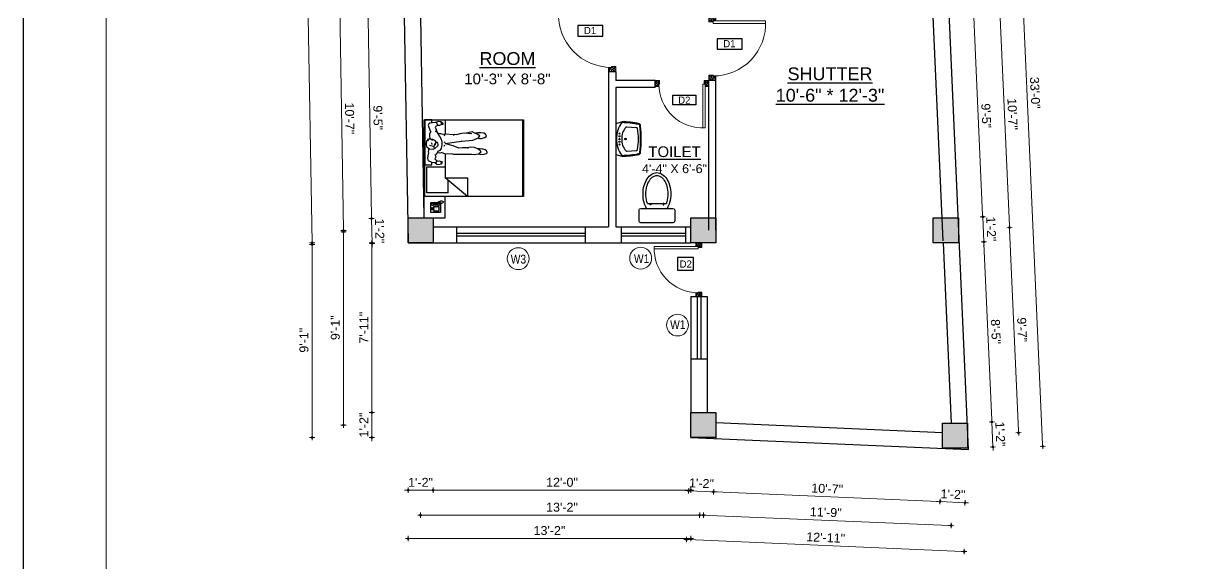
# Model space of a CAD drawing. Header units: inches. Extents: x -4597 to 93300, y -14139 to 5932.
# Drawn here: x -4597 to -3949, y -9578 to -9276 of the extents above; entities that cross this region are included whole.
import ezdxf

# ---------------------------------------------------------------- set-up
doc = ezdxf.new("R2010")
doc.units = ezdxf.units.IN
doc.header["$LTSCALE"] = 0.5
doc.header["$MEASUREMENT"] = 0
doc.header["$PDMODE"] = 66
for name, color, linetype, lineweight in [('door', 202, 'Continuous', 5), ('Ele', 7, 'Continuous', 30), ('ELE1', 3, 'Continuous', 9), ('hatch', 9, 'Continuous', 0), ('TEXT', 220, 'Continuous', 9), ('Toilet', 7, 'Continuous', 25), ('wall', 20, 'Continuous', 40)]:
    doc.layers.add(name, color=color, linetype=linetype, lineweight=lineweight)
doc.layers.add('furniture', color=31, linetype='Continuous')
doc.styles.add('arial', font='arial.ttf')
doc.styles.add('ordinary', font='ARIALN.TTF')
doc.styles.get("Standard").update_dxf_attribs({"font": 'arial.ttf'})
doc.dimstyles.new('S8', dxfattribs={"dimtxt": 5, "dimasz": 1, "dimexe": 6, "dimexo": 18, "dimgap": 1.9375, "dimtad": 1, "dimdec": 0, "dimzin": 3, "dimdsep": 46, "dimlunit": 4, "dimtxsty": 'Standard', "dimblk": 'dot 2', "dimcen": 12, "dimse1": 1, "dimse2": 1, "dimclrd": 1, "dimclre": 1, "dimclrt": 256, "dimadec": 0, "dimazin": 0, "dimtfac": 0.75, "dimtdec": 0, "dimtix": 1, "dimtmove": 1, "dimatfit": 3, "dimldrblk": 'DOT', "dimfxl": 1, "dimtolj": 1, "dimtzin": 0, "dimlwd": 9, "dimlwe": 9, "dimarcsym": 0})

# ---------------------------------------------------------------- blocks, each defined once
blk = doc.blocks.new('BED3')
at = {"layer": 'furniture'}
for p, q in [((82.68, 78), (22.7, 78)), ((22.7, 78), (22.7, 0)), ((82.68, 77.07), (22.7, 77.07)), ((82.68, 0), (82.68, 78)), ((55.62, 46.25), (56.4, 49.04)), ((55.84, 43.84), (55.62, 46.25)), ((56.4, 49.04), (57.04, 49.66)), ((57.04, 49.66), (57.58, 49.68)), ((57.58, 49.68), (58.45, 49.02)), ((58.45, 49.02), (59.2, 48.07)), ((59.2, 48.07), (60.04, 45.31)), ((60.04, 45.31), (59.91, 42.62)), ((68.21, 45.01), (69.06, 47.68)), ((69.06, 47.68), (69.82, 48.74)), ((69.82, 48.74), (70.54, 48.93)), ((70.54, 48.93), (71.64, 48.3)), ((71.64, 48.3), (72.45, 46.86)), ((72.45, 46.86), (72.74, 44.58)), ((55.77, 39.3), (56.17, 42.85)), ((55.86, 37.43), (55.77, 39.3)), ((56.1, 43.24), (55.84, 43.84)), ((55.94, 28.37), (55.86, 37.43)), ((56.17, 42.85), (57.82, 44.78)), ((57.82, 44.78), (58.8, 44.14)), ((58.8, 44.14), (59.86, 42.48)), ((59.86, 42.48), (61.08, 39.6)), ((60.07, 43.56), (60.16, 41.76)), ((61.47, 36.81), (60.9, 33.73)), ((61.08, 39.6), (61.47, 36.81)), ((66.61, 35.43), (66.9, 38.41)), ((66.9, 38.41), (67.36, 39.62)), ((67.36, 39.62), (68.66, 42.69)), ((68.17, 43.63), (68.21, 45.01)), ((68.55, 42.73), (68.17, 43.63)), ((68.66, 42.69), (70.17, 43.72)), ((70.17, 43.72), (71.54, 41.65)), ((71.54, 41.65), (72.48, 39.91)), ((71.88, 37.55), (72.48, 32.06)), ((72.55, 42.33), (72.29, 40.63)), ((73.32, 37.94), (72.46, 33.27)), ((72.48, 39.91), (73.07, 38.35)), ((72.74, 44.58), (72.55, 42.33)), ((73.07, 38.35), (73.32, 37.94)), ((37.32, 34.32, 11.36), (22.7, 34.32, 11.36)), ((22.7, 34.32, 11.36), (37.32, 16.7, 11.36)), ((37.32, 16.7, 11.36), (37.32, 34.32, 11.36)), ((55.89, 23.28), (55.94, 28.37)), ((60.44, 34.96), (60.97, 33.2)), ((60.98, 30.23), (60.64, 26.94)), ((60.73, 27.31), (62.35, 22.94)), ((60.97, 33.2), (60.98, 30.23)), ((65.5, 25.57), (65.74, 27.99)), ((65.74, 27.99), (66.23, 29.64)), ((66.23, 29.64), (66.61, 35.43)), ((66.23, 29.64), (66.4, 29.73)), ((71.85, 28.13), (70.94, 25.62)), ((72.17, 29.82), (71.85, 28.13)), ((72.48, 32.06), (72.17, 29.82)), ((25.57, 19.05, 12.8), (34.97, 19.05, 12.8)), ((25.57, 19.05, 12.8), (25.57, 2.35, 12.8)), ((56.15, 22.44), (55.89, 23.28)), ((56.53, 16.29), (56.15, 22.44)), ((62.35, 22.94), (63.47, 19.17)), ((63.47, 19.17), (64, 16.77)), ((64.38, 16.74), (65.5, 25.57)), ((70.61, 23.8), (71.04, 23.14)), ((71.26, 24.42), (70.99, 23.14)), ((71.04, 23.14), (71.48, 17.3)), ((71.05, 25.86), (71.26, 24.42)), ((6, 16.7), (22.7, 16.7)), ((6, 0), (6, 16.7)), ((10.41, 13.05, 27.83), (10.41, 5.54, 27.83)), ((18.02, 13.05, 27.83), (10.41, 13.05, 27.83)), ((11.39, 11.89, 27.83), (11.39, 7.83, 27.83)), ((14.87, 11.89, 27.83), (11.39, 11.89, 27.83)), ((12.26, 11.17, 27.83), (12.26, 11.17, 27.83)), ((12.26, 10.3, 27.83), (12.26, 10.3, 27.83)), ((12.26, 9.43, 27.83), (12.26, 9.43, 27.83)), ((13.13, 11.17, 27.83), (13.13, 11.17, 27.83)), ((13.13, 10.3, 27.83), (13.13, 10.3, 27.83)), ((13.13, 9.43, 27.83), (13.13, 9.43, 27.83)), ((14, 11.17, 27.83), (14, 11.17, 27.83)), ((14, 10.3, 27.83), (14, 10.3, 27.83)), ((14, 9.43, 27.83), (14, 9.43, 27.83)), ((14.87, 7.83, 27.83), (14.87, 11.89, 27.83)), ((16.24, 6.99, 27.83), (16.24, 11.62, 27.83)), ((17.03, 12.53, 27.83), (17.37, 13.59, 27.83)), ((17.17, 6.99, 27.83), (17.17, 11.62, 27.83)), ((17.18, 13.77, 27.83), (17.74, 13.96, 27.83)), ((17.37, 14.14, 27.83), (17.92, 14.33, 27.83)), ((17.55, 14.52, 27.83), (18.11, 14.7, 27.83)), ((17.74, 14.89, 27.83), (18.29, 15.07, 27.83)), ((18.02, 5.54, 27.83), (18.02, 13.05, 27.83)), ((18.11, 11.36, 27.83), (18.67, 11.55, 27.83)), ((18.23, 15.34, 27.83), (18.79, 15.52, 27.83)), ((18.29, 11.73, 27.83), (18.85, 11.92, 27.83)), ((18.48, 12.1, 27.83), (19.04, 12.29, 27.83)), ((18.67, 15.07, 27.83), (19.22, 15.26, 27.83)), ((18.67, 12.47, 27.83), (19.22, 12.66, 27.83)), ((18.85, 14.7, 27.83), (19.41, 14.89, 27.83)), ((18.85, 12.85, 27.83), (19.41, 13.03, 27.83)), ((19.04, 14.33, 27.83), (19.59, 14.52, 27.83)), ((19.04, 13.96, 27.83), (19.59, 14.14, 27.83)), ((19.04, 13.59, 27.83), (19.59, 13.77, 27.83)), ((19.04, 13.22, 27.83), (19.59, 13.4, 27.83)), ((22.7, 16.7), (22.7, 0)), ((56.5, 16.7, 11.36), (37.32, 16.7, 11.36)), ((45.91, 2.35, 12.8), (45.91, 16.7, 12.8)), ((48.05, 13.99), (47.51, 11.59)), ((47.51, 11.59), (47.82, 10.37)), ((47.82, 10.37), (49.19, 8.7)), ((48.58, 14.25), (48.05, 13.99)), ((49.2, 13.35), (48.58, 14.25)), ((49.19, 8.7), (49.53, 9.73)), ((49.49, 13.67), (49.2, 13.35)), ((50.24, 14.49), (49.48, 14.3)), ((49.48, 14.3), (49.49, 13.67)), ((49.53, 9.73), (50.23, 10.33)), ((50.8, 12), (49.97, 14.43)), ((50.23, 10.33), (50.82, 10.44)), ((50.57, 10.41), (50.8, 12)), ((52.33, 8.58), (50.82, 10.44)), ((53.04, 9.08), (52.52, 8.78)), ((54, 9.47), (53.04, 9.08)), ((55.17, 8.96), (54, 9.47)), ((55.99, 9.94), (54.93, 8.71)), ((57.02, 10.57), (55.99, 9.94)), ((57.25, 14.12), (56.53, 16.29)), ((57.18, 10.87), (57.02, 12.68)), ((58.21, 11.01), (57.02, 10.57)), ((57.09, 12.8), (57.46, 14.74)), ((58.72, 12.47), (58.02, 11.13)), ((60.45, 13.6), (58.72, 12.47)), ((63.39, 14.22), (60.45, 13.6)), ((62.52, 10.98), (60.46, 8.61)), ((62.14, 15.88), (63.34, 16.39)), ((63.53, 11.08), (62.52, 10.98)), ((65.39, 14.26), (63.39, 14.22)), ((64.83, 9.23), (63.51, 8.83)), ((64.43, 10.74), (63.53, 11.08)), ((65.36, 10.15), (64.43, 10.74)), ((64.68, 16.66), (65.34, 15.99)), ((65.92, 9.13), (64.83, 9.23)), ((66.22, 9.05), (65.36, 10.15)), ((67.58, 13.58), (65.39, 14.26)), ((66.53, 8.85), (65.92, 9.13)), ((70.45, 11.96), (67.58, 13.58)), ((70.93, 11.78), (69.96, 12.07)), ((70.61, 16.18), (70.18, 16.06)), ((71.32, 15.89), (70.61, 16.18)), ((72.16, 11.08), (70.93, 11.78)), ((71.48, 17.3), (71.29, 15.12)), ((71.42, 14.88), (71.74, 13.49)), ((82.68, 16.7, 11.36), (71.43, 16.7, 11.36)), ((71.74, 13.49), (72.22, 11.27)), ((73.33, 10.21), (72.16, 11.08)), ((74.08, 9.07), (73.33, 10.21)), ((74.72, 9.88), (73.62, 9.87)), ((77.15, 8.93), (74.72, 9.88)), ((78.49, 10.75), (77.21, 8.85)), ((80.06, 10.21), (78.49, 10.75)), ((78.72, 12.64), (79.29, 14.19)), ((78.75, 10.7), (78.72, 12.64)), ((79.29, 14.19), (79.36, 15.12)), ((79.36, 15.12), (79.94, 15.32)), ((80.14, 15.04), (79.94, 15.32)), ((80.63, 9.62), (80.06, 10.21)), ((80.14, 15.04), (80.27, 13.65)), ((80.27, 13.65), (80.8, 13.64)), ((80.35, 14.44), (81.28, 13.42)), ((81.57, 11.37), (80.69, 9.59)), ((80.69, 9.59), (80.83, 8.87)), ((81.28, 13.42), (81.57, 11.37)), ((82.68, 0), (82.68, 16.7)), ((22.7, 0), (6, 0)), ((10.41, 5.54, 27.83), (18.02, 5.54, 27.83)), ((11.39, 7.83, 27.83), (14.87, 7.83, 27.83)), ((12.26, 8.56, 27.83), (12.26, 8.56, 27.83)), ((14.14, 6.82, 27.83), (12.26, 6.82, 27.83)), ((12.26, 6.82, 27.83), (12.26, 6.38, 27.83)), ((12.26, 6.38, 27.83), (14.14, 6.38, 27.83)), ((13.13, 8.56, 27.83), (13.13, 8.56, 27.83)), ((14, 8.56, 27.83), (14, 8.56, 27.83)), ((14.14, 6.38, 27.83), (14.14, 6.82, 27.83)), ((22.7, 0.93), (82.68, 0.93)), ((82.68, 0), (22.7, 0)), ((25.57, 2.35, 12.8), (45.91, 2.35, 12.8)), ((49.19, 8.7), (49.43, 6.53)), ((49.43, 6.53), (50.75, 3.79)), ((50.75, 3.79), (52.76, 3.16)), ((52.76, 3.16), (56.32, 3.84)), ((56.49, 4.04), (58.19, 3.71)), ((58.19, 3.71), (60.06, 4.24)), ((60.46, 8.61), (59.63, 7.18)), ((59.63, 7.18), (59.81, 4.59)), ((59.81, 4.59), (61.11, 2.74)), ((61.01, 8.19), (60.36, 8.12)), ((61.91, 7.66), (61.01, 8.19)), ((61.11, 2.74), (63.3, 2.13)), ((61.89, 7.62), (62.6, 4.47)), ((63.51, 8.83), (61.91, 7.66)), ((64.19, 8.31), (62.87, 8.32)), ((63.3, 2.13), (64.69, 2.1)), ((64.05, 6.26), (63.37, 6.45)), ((65.09, 5.81), (64.05, 6.26)), ((64.69, 2.1), (65.39, 2.31)), ((65.39, 2.31), (66.31, 2.32)), ((66.31, 2.32), (67.14, 3.19)), ((67.66, 6.94), (66.53, 8.85)), ((66.95, 3.11), (66.64, 3.83)), ((66.69, 6.96), (67.8, 5.35)), ((67.14, 3.19), (67.97, 3.86)), ((67.89, 5.13), (67.66, 6.94)), ((67.97, 3.86), (67.89, 5.13)), ((69.96, 4.39), (68.14, 4.83)), ((71.97, 4.61), (69.96, 4.39)), ((73.8, 5.44), (71.97, 4.61)), ((74.23, 5.03), (73.8, 5.44)), ((78.53, 3.57), (74.23, 5.03)), ((79.56, 4.01), (78.53, 3.57)), ((80.14, 4.81), (79.56, 4.01)), ((80.83, 8.87), (80.14, 4.81))]:
    blk.add_line(p, q, dxfattribs=at)
blk.add_lwpolyline([(80.42, 6.46), (82.68, 6.46), (82.68, 0.93), (47.51, 0.93), (47.51, 6.46), (49.46, 6.46)], dxfattribs=at)
for centre, start, end in [((16.7, 11.62, 27.83), 298.49146, 241.50854), ((16.7, 6.99, 27.83), 118.49146, 61.50854)]:
    blk.add_arc(centre, 0.972, start, end, dxfattribs=at)
blk = doc.blocks.new('mb-lavabo5')
for p, q in [((-219, 0), (-242, -85)), ((219, 0), (-219, 0)), ((219, 0), (242, -85)), ((-230, -85), (-242, -85)), ((-170, -154), (-163, -284)), ((170, -154), (163, -284)), ((242, -85), (230, -85))]:
    blk.add_line(p, q)
for centre, radius in [((-76, -52), 7.7), ((-76, -52), 7.93), ((-38, -52), 7.93), ((-38, -52), 7.7), ((0, -135), 11.3), ((0, -52), 7.93), ((0, -135), 7.55), ((38, -52), 7.7), ((38, -52), 7.93), ((76, -52), 7.7), ((76, -52), 7.93)]:
    blk.add_circle(centre, radius)
for centre, radius, start, end in [((1005, -72), 1246, 180.6088, 191.7933), ((-12, -360), 351, 88.0682, 128.4553), ((1017, -72), 1246, 180.6088, 191.4142), ((-154, -153), 15.1, 134.0569, 182.9669), ((-20, -292), 208, 84.3472, 134.0569), ((12, -360), 351, 51.5447, 91.9318), ((20, -292), 208, 45.9431, 95.6528), ((154, -153), 15.1, 357.0331, 45.9431), ((-1017, -72), 1246, 348.5858, 359.3912), ((-1005, -72), 1246, 348.2067, 359.3912), ((-185, -314), 21.2, 191.4142, 263.5691), ((-142, -283), 21.2, 182.9669, 260.9653), ((18, 723), 1040, 260.9881, 269.0391), ((-18, 723), 1040, 271.0245, 279.0219), ((142, -283), 21.2, 279.0347, 357.0331), ((185, -314), 21.2, 276.4309, 348.5858), ((-195, -322), 21.2, 191.7933, 262.1623), ((-4, 1285), 1640, 263.2249, 270.1481), ((-4, 1285), 1631, 263.5691, 270.149), ((4, 1285), 1631, 269.851, 276.4309), ((4, 1285), 1640, 269.8519, 276.7751), ((195, -322), 21.2, 277.8377, 348.2067)]:
    blk.add_arc(centre, radius, start, end)
blk = doc.blocks.new('mb-boncau1')
at = {"linetype": 'Continuous'}
for p, q in [((225, 0), (-225, 0)), ((-250, -25), (-250, -175)), ((250, -175), (250, -25)), ((-225, -200), (225, -200))]:
    blk.add_line(p, q, dxfattribs=at)
at = {"color": 44, "linetype": 'Continuous'}
for p, q in [((-133, -270), (133, -270)), ((-86, -248), (-96, -248)), ((-96, -248), (-96, -270)), ((-96, -270), (-86, -270)), ((-86, -270), (-86, -248)), ((86, -248), (96, -248)), ((86, -270), (86, -248)), ((96, -270), (86, -270)), ((96, -248), (96, -270))]:
    blk.add_line(p, q, dxfattribs=at)
at = {"linetype": 'Continuous'}
for centre, radius, start, end in [((-225, -25), 25, 90, 180), ((225, -25), 25, 0, 90), ((-225, -175), 25, 180, 270), ((264, -401), 458, 164.9269, 180), ((134, -366), 323, 149.0966, 164.9269), ((-134, -366), 323, 15.0731, 30.9034), ((-264, -401), 458, 0, 15.0731), ((225, -175), 25, 270, 0), ((264, -401), 458, 180, 195.0731), ((-264, -401), 458, 344.9269, 0), ((134, -436), 323, 195.0731, 213.0315), ((52, -490), 226, 213.0315, 237.5002), ((-52, -490), 226, 302.4998, 326.9685), ((-134, -436), 323, 326.9685, 344.9269), ((0, -571), 129, 237.5002, 270), ((0, -571), 129, 270, 302.4998)]:
    blk.add_arc(centre, radius, start, end, dxfattribs=at)
at = {"color": 44, "linetype": 'Continuous'}
for centre, radius, start, end in [((264, -401), 418, 164.9269, 180), ((134, -366), 283, 160.176, 164.9269), ((-134, -366), 283, 15.0731, 19.824), ((-264, -401), 418, 0, 15.0731), ((264, -401), 418, 180, 195.0731), ((-264, -401), 418, 344.9269, 0), ((134, -436), 283, 195.0731, 213.0315), ((52, -490), 186, 213.0315, 237.5002), ((0, -571), 89.3, 237.5002, 270), ((0, -571), 89.3, 270, 302.4998), ((-52, -490), 186, 302.4998, 326.9685), ((-134, -436), 283, 326.9685, 344.9269)]:
    blk.add_arc(centre, radius, start, end, dxfattribs=at)
blk = doc.blocks.new('A$C27B36B59')
at = {"layer": 'door'}
for p, q in [((0, 4), (0, 0)), ((2.5, 4), (0, 4)), ((0, 0), (3, 0)), ((2.5, 2.5), (2.5, 4)), ((3, 2.5), (2.5, 2.5)), ((3, 0), (3, 2.5))]:
    blk.add_line(p, q, dxfattribs=at)
for centre, radius, start, end in [((-1.4, -0.54), 4.75, 22.14107, 72.83803), ((1.34, 2.09), 1.64, 45.13802, 144.89476), ((2.21, 0.3), 2.49, 83.31492, 152.65798), ((0.13, 0.37), 2.05, 349.48753, 93.68048), ((1.96, -0.47), 2.01, 58.74475, 166.49498), ((-0.06, 0.32), 1.13, 343.54197, 86.94698), ((2.08, -0.4), 1.17, 38.28162, 160.15192)]:
    blk.add_arc(centre, radius, start, end, dxfattribs=at)
blk = doc.blocks.new('D2')
at = {"layer": 'door'}
for p, q in [((74473.95, 24047.59), (74473.95, 24018.09)), ((74473.95, 24047.59), (74475.45, 24047.59)), ((74475.45, 24047.59), (74475.45, 24018.13))]:
    blk.add_line(p, q, dxfattribs=at)
blk.add_arc((74473.95, 24047.59), 29.5, 180, 272.9146, dxfattribs=at)
at = {"layer": 'door', "xscale": -1, "rotation": 180}
blk.add_blockref('A$C27B36B59', (74441.95, 24050.09), dxfattribs=at)
at = {"layer": 'door', "rotation": 180}
blk.add_blockref('A$C27B36B59', (74477.95, 24050.09), dxfattribs=at)
blk = doc.blocks.new('dot1')
at = {"layer": 'hatch'}
h = blk.add_hatch(color=256, dxfattribs=at)
edge = h.paths.add_edge_path()
edge.add_arc((0, 0), 1, 0, 360)
for p, q in [((3, 0), (-3, 0)), ((0, 3), (0, -3))]:
    blk.add_line(p, q, dxfattribs=at)
blk.add_circle((0, 0), 1, dxfattribs=at)
blk = doc.blocks.new('dot 2')
at = {"layer": 'hatch', "xscale": 0.5, "yscale": 0.5, "zscale": 0.5}
blk.add_blockref('dot1', (0, 0), dxfattribs=at)
blk = doc.blocks.new('*D1114')
at = {"layer": 'Defpoints', "color": 0, "transparency": 16777216}
for p in [(-4384.35, -9271.97), (-4402.55, -9385.07), (-4382.17, -9384.72)]:
    blk.add_point(p, dxfattribs=at)
at = {"layer": 'Toilet', "color": 1, "lineweight": 9, "transparency": 16777216}
blk.add_line((-4404.48, -9273.32), (-4402.57, -9384.07), dxfattribs=at)
for p, rotation in [((-4404.5, -9272.32), 90.98917906507957), ((-4402.55, -9385.07), 270.9891790650796)]:
    blk.add_blockref('dot 2', p, dxfattribs=dict(at, rotation=rotation))
at = {"layer": 'Toilet', "transparency": 16777216, "insert": (-4399.04, -9328.62), "char_height": 5, "attachment_point": 5, "rotation": 270.98918}
blk.add_mtext('\\A1;9\'-5"', dxfattribs=at)
blk = doc.blocks.new('_Dot')
at = {"color": 0, "linetype": 'ByBlock', "lineweight": -2}
blk.add_line((-0.5, 0), (-1, 0), dxfattribs=at)
at = {"color": 0, "linetype": 'ByBlock', "const_width": 0.5}
blk.add_lwpolyline([(-0.25, 0, 1), (0.25, 0, 1)], format="xyb", close=True, dxfattribs=at)
blk = doc.blocks.new('*D1115')
at = {"layer": 'Defpoints', "color": 0, "transparency": 16777216}
for p in [(-4382.17, -9384.72), (-4402.31, -9399.06), (-4382.17, -9398.72)]:
    blk.add_point(p, dxfattribs=at)
at = {"layer": 'Toilet', "color": 1, "lineweight": 9, "transparency": 16777216}
for p, q in [((-4402.57, -9384.07), (-4402.59, -9383.07)), ((-4402.55, -9385.07), (-4402.31, -9399.06)), ((-4402.3, -9400.06), (-4402.28, -9401.06))]:
    blk.add_line(p, q, dxfattribs=at)
for p, rotation in [((-4402.55, -9385.07), 270.9891790650796), ((-4402.31, -9399.06), 90.98917906507957)]:
    blk.add_blockref('dot 2', p, dxfattribs=dict(at, rotation=rotation))
at = {"layer": 'Toilet', "transparency": 16777216, "insert": (-4397.99, -9391.99), "char_height": 5, "attachment_point": 5, "rotation": 270.98918}
blk.add_mtext('\\A1;1\'-2"', dxfattribs=at)
blk = doc.blocks.new('*D1116')
at = {"layer": 'Defpoints', "color": 0, "transparency": 16777216}
for p in [(-4420.42, -9265.72), (-4377.35, -9264.97), (-4375.17, -9391.72)]:
    blk.add_point(p, dxfattribs=at)
at = {"layer": 'Toilet', "color": 1, "lineweight": 9, "transparency": 16777216}
blk.add_line((-4418.25, -9391.46), (-4420.4, -9266.72), dxfattribs=at)
for p, rotation in [((-4420.42, -9265.72), 90.98917906511056), ((-4418.23, -9392.46), 270.9891790651105)]:
    blk.add_blockref('dot 2', p, dxfattribs=dict(at, rotation=rotation))
at = {"layer": 'Toilet', "transparency": 16777216, "insert": (-4414.84, -9329.01), "char_height": 5, "attachment_point": 5, "rotation": 270.98918}
blk.add_mtext('\\A1;10\'-7"', dxfattribs=at)
blk = doc.blocks.new('*D1119')
at = {"layer": 'Defpoints', "color": 0, "transparency": 16777216}
for p in [(-4216.99, -9391.72), (-4418.32, -9500.67), (-4216.99, -9500.67)]:
    blk.add_point(p, dxfattribs=at)
at = {"layer": 'Toilet', "color": 1, "lineweight": 9, "transparency": 16777216}
blk.add_line((-4418.32, -9392.72), (-4418.32, -9499.67), dxfattribs=at)
for p, rotation in [((-4418.32, -9391.72), 90), ((-4418.32, -9500.67), 270)]:
    blk.add_blockref('dot 2', p, dxfattribs=dict(at, rotation=rotation))
at = {"layer": 'Toilet', "transparency": 16777216, "insert": (-4422.82, -9446.2), "char_height": 5, "attachment_point": 5, "rotation": 90}
blk.add_mtext('\\A1;9\'-1"', dxfattribs=at)
blk = doc.blocks.new('*D950')
at = {"layer": 'Defpoints', "color": 0, "transparency": 16777216}
for p in [(-4223.99, -9398.72), (-4402.43, -9493.67), (-4223.99, -9493.67)]:
    blk.add_point(p, dxfattribs=at)
at = {"layer": 'Toilet', "color": 1, "lineweight": 9, "transparency": 16777216}
blk.add_line((-4402.43, -9399.72), (-4402.43, -9492.67), dxfattribs=at)
for p, rotation in [((-4402.43, -9398.72), 90), ((-4402.43, -9493.67), 270)]:
    blk.add_blockref('dot 2', p, dxfattribs=dict(at, rotation=rotation))
at = {"layer": 'Toilet', "transparency": 16777216, "insert": (-4406.88, -9446.2), "char_height": 5, "attachment_point": 5, "rotation": 90}
blk.add_mtext('\\A1;7\'-11"', dxfattribs=at)
blk = doc.blocks.new('*D1120')
at = {"layer": 'Defpoints', "color": 0, "transparency": 16777216}
for p in [(-4223.99, -9493.67), (-4402.43, -9507.67), (-4223.99, -9507.67)]:
    blk.add_point(p, dxfattribs=at)
at = {"layer": 'Toilet', "color": 1, "lineweight": 9, "transparency": 16777216}
for p, q in [((-4402.43, -9492.67), (-4402.43, -9491.67)), ((-4402.43, -9493.67), (-4402.43, -9507.67)), ((-4402.43, -9508.67), (-4402.43, -9509.67))]:
    blk.add_line(p, q, dxfattribs=at)
for p, rotation in [((-4402.43, -9493.67), 270), ((-4402.43, -9507.67), 90)]:
    blk.add_blockref('dot 2', p, dxfattribs=dict(at, rotation=rotation))
at = {"layer": 'Toilet', "transparency": 16777216, "insert": (-4406.88, -9500.67), "char_height": 5, "attachment_point": 5, "rotation": 90}
blk.add_mtext('\\A1;1\'-2"', dxfattribs=at)
blk = doc.blocks.new('*D951')
at = {"layer": 'Defpoints', "color": 0, "transparency": 16777216}
for p in [(-4388.6, -9025.97), (-4435.75, -9399.64), (-4382.17, -9398.72)]:
    blk.add_point(p, dxfattribs=at)
at = {"layer": 'Toilet', "color": 1, "lineweight": 9, "transparency": 16777216}
blk.add_line((-4442.17, -9027.9), (-4435.77, -9398.64), dxfattribs=at)
for p, rotation in [((-4442.19, -9026.9), 90.98917906510306), ((-4435.75, -9399.64), 270.9891790651031)]:
    blk.add_blockref('dot 2', p, dxfattribs=dict(at, rotation=rotation))
at = {"layer": 'Toilet', "transparency": 16777216, "insert": (-4434.48, -9213.19), "char_height": 5, "attachment_point": 5, "rotation": 270.98918}
blk.add_mtext('\\A1;31\'-1"', dxfattribs=at)
blk = doc.blocks.new('*D1121')
at = {"layer": 'Defpoints', "color": 0, "transparency": 16777216}
for p in [(-4223.99, -9398.72), (-4435.85, -9507.67), (-4223.99, -9507.67)]:
    blk.add_point(p, dxfattribs=at)
at = {"layer": 'Toilet', "color": 1, "lineweight": 9, "transparency": 16777216}
blk.add_line((-4435.85, -9399.72), (-4435.85, -9506.67), dxfattribs=at)
for p, rotation in [((-4435.85, -9398.72), 90), ((-4435.85, -9507.67), 270)]:
    blk.add_blockref('dot 2', p, dxfattribs=dict(at, rotation=rotation))
at = {"layer": 'Toilet', "transparency": 16777216, "insert": (-4440.34, -9453.2), "char_height": 5, "attachment_point": 5, "rotation": 90}
blk.add_mtext('\\A1;9\'-1"', dxfattribs=at)
blk = doc.blocks.new('*D1122')
at = {"layer": 'Defpoints', "color": 0, "transparency": 16777216}
for p in [(-4382.17, -9398.72), (-4368.17, -9398.72), (-4382.17, -9537.21)]:
    blk.add_point(p, dxfattribs=at)
at = {"layer": 'Toilet', "color": 1, "lineweight": 9, "transparency": 16777216}
for p, q in [((-4383.17, -9537.21), (-4384.17, -9537.21)), ((-4368.17, -9537.21), (-4382.17, -9537.21)), ((-4367.17, -9537.21), (-4366.17, -9537.21))]:
    blk.add_line(p, q, dxfattribs=at)
blk.add_blockref('dot 2', (-4382.17, -9537.21), dxfattribs=at)
at = {"layer": 'Toilet', "color": 1, "lineweight": 9, "transparency": 16777216, "rotation": 180}
blk.add_blockref('dot 2', (-4368.17, -9537.21), dxfattribs=at)
at = {"layer": 'Toilet', "transparency": 16777216, "insert": (-4375.17, -9532.77), "char_height": 5, "attachment_point": 5}
blk.add_mtext('\\A1;1\'-2"', dxfattribs=at)
blk = doc.blocks.new('*D1124')
at = {"layer": 'Defpoints', "color": 0, "transparency": 16777216}
for p in [(-4223.99, -9507.67), (-4209.99, -9508.28), (-4211.29, -9538.06)]:
    blk.add_point(p, dxfattribs=at)
at = {"layer": 'Toilet', "color": 1, "lineweight": 9, "transparency": 16777216}
for p, q in [((-4226.29, -9537.41), (-4227.28, -9537.37)), ((-4225.29, -9537.45), (-4211.29, -9538.06)), ((-4210.29, -9538.1), (-4209.29, -9538.15))]:
    blk.add_line(p, q, dxfattribs=at)
for p, rotation in [((-4225.29, -9537.45), 357.5160448331329), ((-4211.29, -9538.06), 177.5160448331328)]:
    blk.add_blockref('dot 2', p, dxfattribs=dict(at, rotation=rotation))
at = {"layer": 'Toilet', "transparency": 16777216, "insert": (-4218.09, -9533.31), "char_height": 5, "attachment_point": 5, "rotation": 357.51604}
blk.add_mtext('\\A1;1\'-2"', dxfattribs=at)
blk = doc.blocks.new('*D1130')
at = {"layer": 'Defpoints', "color": 0, "transparency": 16777216}
for p in [(-4209.99, -9508.28), (-4083.35, -9513.58), (-4084.65, -9543.55)]:
    blk.add_point(p, dxfattribs=at)
at = {"layer": 'Toilet', "color": 1, "lineweight": 9, "transparency": 16777216}
blk.add_line((-4210.29, -9538.1), (-4085.65, -9543.51), dxfattribs=at)
for p, rotation in [((-4211.29, -9538.06), 177.5160448330952), ((-4084.65, -9543.55), 357.5160448330952)]:
    blk.add_blockref('dot 2', p, dxfattribs=dict(at, rotation=rotation))
at = {"layer": 'Toilet', "transparency": 16777216, "insert": (-4147.77, -9536.32), "char_height": 5, "attachment_point": 5, "rotation": 357.51604}
blk.add_mtext('\\A1;10\'-7"', dxfattribs=at)
blk = doc.blocks.new('*D1131')
at = {"layer": 'Defpoints', "color": 0, "transparency": 16777216}
for p in [(-4083.35, -9513.58), (-4069.35, -9513.58), (-4070.68, -9544.16)]:
    blk.add_point(p, dxfattribs=at)
at = {"layer": 'Toilet', "color": 1, "lineweight": 9, "transparency": 16777216}
for p, q in [((-4085.65, -9543.51), (-4086.65, -9543.47)), ((-4084.65, -9543.55), (-4070.68, -9544.16)), ((-4069.68, -9544.2), (-4068.68, -9544.25))]:
    blk.add_line(p, q, dxfattribs=at)
for p, rotation in [((-4084.65, -9543.55), 357.5160448330952), ((-4070.68, -9544.16), 177.5160448330952)]:
    blk.add_blockref('dot 2', p, dxfattribs=dict(at, rotation=rotation))
at = {"layer": 'Toilet', "transparency": 16777216, "insert": (-4077.47, -9539.41), "char_height": 5, "attachment_point": 5, "rotation": 357.51604}
blk.add_mtext('\\A1;1\'-2"', dxfattribs=at)
blk = doc.blocks.new('*D1132')
at = {"layer": 'Defpoints', "color": 0, "transparency": 16777216}
for p in [(-4216.99, -9500.67), (-4076.35, -9506.58), (-4078.47, -9556.99)]:
    blk.add_point(p, dxfattribs=at)
at = {"layer": 'Toilet', "color": 1, "lineweight": 9, "transparency": 16777216}
blk.add_line((-4218.11, -9551.12), (-4079.47, -9556.94), dxfattribs=at)
for p, rotation in [((-4219.11, -9551.08), 177.5958237491187), ((-4078.47, -9556.99), 357.5958237491187)]:
    blk.add_blockref('dot 2', p, dxfattribs=dict(at, rotation=rotation))
at = {"layer": 'Toilet', "transparency": 16777216, "insert": (-4148.6, -9549.55), "char_height": 5, "attachment_point": 5, "rotation": 357.59582}
blk.add_mtext('\\A1;11\'-9"', dxfattribs=at)
blk = doc.blocks.new('*D1036')
at = {"layer": 'Defpoints', "color": 0, "transparency": 16777216}
for p in [(-4382.17, -9398.72), (-4223.99, -9398.72), (-4223.99, -9564.28)]:
    blk.add_point(p, dxfattribs=at)
at = {"layer": 'Toilet', "color": 1, "lineweight": 9, "transparency": 16777216}
blk.add_line((-4381.17, -9564.28), (-4224.99, -9564.28), dxfattribs=at)
at = {"layer": 'Toilet', "color": 1, "lineweight": 9, "transparency": 16777216, "rotation": 180}
blk.add_blockref('dot 2', (-4382.17, -9564.28), dxfattribs=at)
at = {"layer": 'Toilet', "color": 1, "lineweight": 9, "transparency": 16777216}
blk.add_blockref('dot 2', (-4223.99, -9564.28), dxfattribs=at)
at = {"layer": 'Toilet', "transparency": 16777216, "insert": (-4303.08, -9559.79), "char_height": 5, "attachment_point": 5}
blk.add_mtext('\\A1;13\'-2"', dxfattribs=at)
blk = doc.blocks.new('*D1037')
at = {"layer": 'Defpoints', "color": 0, "transparency": 16777216}
for p in [(-4223.99, -9507.67), (-4068.69, -9514.41), (-4071.17, -9571.49)]:
    blk.add_point(p, dxfattribs=at)
at = {"layer": 'Toilet', "color": 1, "lineweight": 9, "transparency": 16777216}
blk.add_line((-4225.47, -9564.8), (-4072.17, -9571.45), dxfattribs=at)
for p, rotation in [((-4226.47, -9564.75), 177.5160448331279), ((-4071.17, -9571.49), 357.5160448331279)]:
    blk.add_blockref('dot 2', p, dxfattribs=dict(at, rotation=rotation))
at = {"layer": 'Toilet', "transparency": 16777216, "insert": (-4148.63, -9563.68), "char_height": 5, "attachment_point": 5, "rotation": 357.51604}
blk.add_mtext('\\A1;12\'-11"', dxfattribs=at)
blk = doc.blocks.new('*D1134')
at = {"layer": 'Defpoints', "color": 0, "transparency": 16777216}
for p in [(-4074.44, -9384.72), (-4073.82, -9398.72), (-4060.19, -9398.11)]:
    blk.add_point(p, dxfattribs=at)
at = {"layer": 'Toilet', "color": 1, "lineweight": 9, "transparency": 16777216}
for p, q in [((-4060.86, -9383.11), (-4060.9, -9382.11)), ((-4060.81, -9384.11), (-4060.19, -9398.11)), ((-4060.15, -9399.11), (-4060.1, -9400.11))]:
    blk.add_line(p, q, dxfattribs=at)
for p, rotation in [((-4060.81, -9384.11), 272.536359722129), ((-4060.19, -9398.11), 92.53635972212899)]:
    blk.add_blockref('dot 2', p, dxfattribs=dict(at, rotation=rotation))
at = {"layer": 'Toilet', "transparency": 16777216, "insert": (-4056.06, -9390.92), "char_height": 5, "attachment_point": 5, "rotation": 272.53636}
blk.add_mtext('\\A1;1\'-2"', dxfattribs=at)
blk = doc.blocks.new('*D1136')
at = {"layer": 'Defpoints', "color": 0, "transparency": 16777216}
for p in [(-4069.35, -9499.58), (-4069.35, -9513.58), (-4055.11, -9512.95)]:
    blk.add_point(p, dxfattribs=at)
at = {"layer": 'Toilet', "color": 1, "lineweight": 9, "transparency": 16777216}
for p, q in [((-4055.77, -9497.98), (-4055.81, -9496.98)), ((-4055.73, -9498.98), (-4055.11, -9512.95)), ((-4055.06, -9513.95), (-4055.02, -9514.95))]:
    blk.add_line(p, q, dxfattribs=at)
for p, rotation in [((-4055.73, -9498.98), 272.536359722129), ((-4055.11, -9512.95), 92.53635972212899)]:
    blk.add_blockref('dot 2', p, dxfattribs=dict(at, rotation=rotation))
at = {"layer": 'Toilet', "transparency": 16777216, "insert": (-4050.97, -9505.76), "char_height": 5, "attachment_point": 5, "rotation": 272.53636}
blk.add_mtext('\\A1;1\'-2"', dxfattribs=at)
blk = doc.blocks.new('*D1138')
at = {"layer": 'Defpoints', "color": 0, "transparency": 16777216}
for p in [(-4087.05, -9264.97), (-4081.44, -9391.72), (-4045.87, -9390.14)]:
    blk.add_point(p, dxfattribs=at)
at = {"layer": 'Toilet', "color": 1, "lineweight": 9, "transparency": 16777216}
blk.add_line((-4051.44, -9264.4), (-4045.91, -9389.14), dxfattribs=at)
for p, rotation in [((-4051.48, -9263.4), 92.53635972212899), ((-4045.87, -9390.14), 272.536359722129)]:
    blk.add_blockref('dot 2', p, dxfattribs=dict(at, rotation=rotation))
at = {"layer": 'Toilet', "transparency": 16777216, "insert": (-4044.19, -9326.57), "char_height": 5, "attachment_point": 5, "rotation": 272.53636}
blk.add_mtext('\\A1;10\'-7"', dxfattribs=at)
blk = doc.blocks.new('*D1139')
at = {"layer": 'Defpoints', "color": 0, "transparency": 16777216}
for p in [(-4081.44, -9391.72), (-4040.78, -9505), (-4076.35, -9506.58)]:
    blk.add_point(p, dxfattribs=at)
at = {"layer": 'Toilet', "color": 1, "lineweight": 9, "transparency": 16777216}
blk.add_line((-4045.82, -9391.14), (-4040.82, -9504), dxfattribs=at)
for p, rotation in [((-4045.87, -9390.14), 92.53635972212899), ((-4040.78, -9505), 272.536359722129)]:
    blk.add_blockref('dot 2', p, dxfattribs=dict(at, rotation=rotation))
at = {"layer": 'Toilet', "transparency": 16777216, "insert": (-4038.84, -9447.37), "char_height": 5, "attachment_point": 5, "rotation": 272.53636}
blk.add_mtext('\\A1;9\'-7"', dxfattribs=at)
blk = doc.blocks.new('*D1041')
at = {"layer": 'Defpoints', "color": 0, "transparency": 16777216}
for p in [(-4086.21, -9118.97), (-4068.69, -9514.41), (-4027.28, -9512.58)]:
    blk.add_point(p, dxfattribs=at)
at = {"layer": 'Toilet', "color": 1, "lineweight": 9, "transparency": 16777216}
blk.add_line((-4044.75, -9118.14), (-4027.33, -9511.58), dxfattribs=at)
for p, rotation in [((-4044.8, -9117.14), 92.53635972209025), ((-4027.28, -9512.58), 272.5363597220903)]:
    blk.add_blockref('dot 2', p, dxfattribs=dict(at, rotation=rotation))
at = {"layer": 'Toilet', "transparency": 16777216, "insert": (-4031.55, -9314.66), "char_height": 5, "attachment_point": 5, "rotation": 272.53636}
blk.add_mtext('\\A1;33\'-0"', dxfattribs=at)

msp = doc.modelspace()

# ---------------------------------------------------------------- hatches: boundary and pattern name
at = {"layer": 'Toilet'}
for points in [[(-4368.17, -9384.72), (-4382.17, -9384.72), (-4382.17, -9398.72), (-4368.17, -9398.72)], [(-4209.99, -9384.72), (-4223.99, -9384.72), (-4223.99, -9398.72), (-4209.99, -9398.72)], [(-4074.44, -9384.72), (-4088.44, -9384.72), (-4088.44, -9398.72), (-4074.44, -9398.72)], [(-4209.99, -9493.67), (-4223.99, -9493.67), (-4223.99, -9507.67), (-4209.99, -9507.67)], [(-4069.35, -9499.58), (-4083.35, -9499.58), (-4083.35, -9513.58), (-4069.35, -9513.58)]]:
    msp.add_hatch(color=1, dxfattribs=at).paths.add_polyline_path(points)

# ---------------------------------------------------------------- linework, layer by layer
at = {"layer": 'Defpoints'}
msp.add_lwpolyline([(-1419.77, -8876.52), (-4597.37, -8876.52), (-4597.37, -11124.49), (-1419.77, -11124.49)], close=True, dxfattribs=at)
at = {"layer": 'Ele', "color": 0, "ltscale": 2}
for points in [[(-4287.25, -9282.96), (-4273.19, -9282.96), (-4273.19, -9277.07), (-4287.25, -9277.07)], [(-4209.33, -9290.33), (-4195.27, -9290.33), (-4195.27, -9284.44), (-4209.33, -9284.44)], [(-4221.22, -9321.4), (-4234.07, -9321.4), (-4234.07, -9316.06), (-4221.22, -9316.06)], [(-4231.49, -9406.97), (-4231.49, -9414.05), (-4222.46, -9414.05), (-4222.46, -9406.97)]]:
    msp.add_lwpolyline(points, close=True, dxfattribs=at)
at = {"layer": 'ELE1'}
msp.add_lwpolyline([(-4551.05, -8922.84), (-1466.09, -8922.84), (-1466.09, -11078.17), (-4551.05, -11078.17)], close=True, dxfattribs=at)
msp.add_lwpolyline([(-4551.05, -8922.84), (-1466.09, -8922.84), (-1466.09, -11078.17), (-4551.05, -11078.17)], close=True, dxfattribs=at)
at = {"layer": 'TEXT'}
for centre in [(-4320.54, -9407.54), (-4252.07, -9407.28), (-4231.45, -9444.72)]:
    msp.add_circle(centre, 6.11, dxfattribs=at)
at = {"layer": 'Toilet'}
for p, q in [((-4388.6, -9025.97), (-4382.17, -9398.72)), ((-4068.69, -9514.41), (-4086.21, -9118.97)), ((-4375.2, -9271.97), (-4373.4, -9384.72)), ((-4082.88, -9397.48), (-4088.44, -9271.97)), ((-4265.99, -9302.97), (-4269.99, -9302.97)), ((-4269.99, -9302.97), (-4269.99, -9389.72)), ((-4265.99, -9302.97), (-4265.99, -9307.75)), ((-4243.99, -9307.75), (-4265.99, -9307.75)), ((-4243.99, -9311.75), (-4243.99, -9307.75)), ((-4209.99, -9307.75), (-4213.99, -9307.75)), ((-4213.99, -9311.75), (-4213.99, -9307.75)), ((-4209.99, -9391.58), (-4209.99, -9307.75)), ((-4265.99, -9311.75), (-4265.99, -9389.72)), ((-4243.99, -9311.75), (-4265.99, -9311.75)), ((-4213.99, -9391.58), (-4213.99, -9311.75)), ((-4368.17, -9389.72), (-4269.99, -9389.72)), ((-4265.99, -9389.72), (-4223.99, -9389.72)), ((-4382.17, -9398.72), (-4223.99, -9398.72)), ((-4078.36, -9499.58), (-4082.83, -9398.72)), ((-4223.99, -9428.72), (-4214.99, -9428.72)), ((-4214.99, -9428.72), (-4214.99, -9463.67)), ((-4223.99, -9463.67), (-4223.99, -9493.67)), ((-4214.99, -9463.67), (-4214.99, -9493.67)), ((-4209.99, -9499.27), (-4083.35, -9504.77)), ((-4223.99, -9507.67), (-4068.69, -9514.41)), ((-4209.99, -9507.67), (-4209.99, -9508.28))]:
    msp.add_line(p, q, dxfattribs=at)
at = {"layer": 'Toilet', "color": 3}
for p, q in [((-4355.08, -9389.72), (-4355.08, -9398.72)), ((-4283.08, -9393.47), (-4355.08, -9393.47)), ((-4283.08, -9394.97), (-4355.08, -9394.97)), ((-4283.08, -9389.72), (-4283.08, -9398.72)), ((-4262.99, -9389.72), (-4262.99, -9398.72)), ((-4226.99, -9393.47), (-4262.99, -9393.47)), ((-4226.99, -9394.97), (-4262.99, -9394.97)), ((-4226.99, -9389.72), (-4226.99, -9398.72)), ((-4223.99, -9428.72), (-4214.99, -9428.72)), ((-4223.99, -9428.72), (-4223.99, -9463.67)), ((-4220.49, -9428.72), (-4220.49, -9463.67)), ((-4218.49, -9428.72), (-4218.49, -9463.67)), ((-4214.99, -9428.72), (-4214.99, -9463.67)), ((-4223.99, -9463.67), (-4214.99, -9463.67))]:
    msp.add_line(p, q, dxfattribs=at)
at = {"layer": 'Toilet'}
for points in [[(-4382.17, -9384.72), (-4368.17, -9384.72), (-4368.17, -9398.72), (-4382.17, -9398.72)], [(-4223.99, -9384.72), (-4209.99, -9384.72), (-4209.99, -9398.72), (-4223.99, -9398.72)], [(-4088.44, -9384.72), (-4074.44, -9384.72), (-4074.44, -9398.72), (-4088.44, -9398.72)], [(-4223.99, -9493.67), (-4209.99, -9493.67), (-4209.99, -9507.67), (-4223.99, -9507.67)], [(-4083.35, -9499.58), (-4069.35, -9499.58), (-4069.35, -9513.58), (-4083.35, -9513.58)]]:
    msp.add_lwpolyline(points, close=True, dxfattribs=at)

# ---------------------------------------------------------------- block references
at = {"layer": 'Ele', "ltscale": 2, "extrusion": (0, 0, -1), "xscale": 0.7155555555655155, "yscale": 0.7155555555655155, "zscale": -0.7155555555655155, "rotation": 90}
msp.add_blockref('BED3', (4373.4, -9389.06), dxfattribs=at)
at = {"layer": 'Ele', "color": 0, "ltscale": 2, "yscale": 0.03999999997904524, "zscale": 0.04}
for name, p, xscale, rotation in [('mb-lavabo5', (-4265.99, -9340.55), 0.0400000000372529, 90), ('mb-boncau1', (-4243.02, -9387.39), -0.03999999997904524, 180)]:
    msp.add_blockref(name, p, dxfattribs=dict(at, xscale=xscale, rotation=rotation))
at = {"layer": 'wall', "color": 2, "linetype": 'ByBlock', "xscale": -1, "rotation": 270}
msp.add_blockref('D2', (-28316.08, -83744.92), dxfattribs=at)
at = {"layer": 'wall', "color": 2, "linetype": 'ByBlock'}
for p, xscale, yscale, zscale, rotation in [((19686, -83285.11), 0.99375899512101, 0.99375899512101, 0.99375899512101, 90), ((-24259.57, -71463.68), -0.83333333332755, 0.83333333332755, 0.8333333333257967, 270)]:
    msp.add_blockref('D2', p, dxfattribs=dict(at, xscale=xscale, yscale=yscale, zscale=zscale, rotation=rotation))
at = {"layer": 'wall', "color": 2, "linetype": 'ByBlock', "xscale": 0.8333333333285643, "yscale": 0.8333333333285643, "zscale": 0.833333333326811}
msp.add_blockref('D2', (-66278.95, -29349.49), dxfattribs=at)

# ---------------------------------------------------------------- texts
at = {"layer": 'Ele', "color": 0, "ltscale": 2, "char_height": 4, "style": 'arial'}
for s, insert, attachment_point in [('{\\fCentury Gothic|b0|i0|c0|p34;D1}', (-4280.39, -9277.82), 2), ('{\\fCentury Gothic|b0|i0|c0|p34;D1}', (-4202.47, -9285.19), 2), ('{\\fCentury Gothic|b0|i0|c0|p34;D2}', (-4227.69, -9316.79), 2), ('{\\fCentury Gothic|b0|i0|c0|p34;D2}', (-4226.88, -9412.54), 8)]:
    msp.add_mtext(s, dxfattribs=dict(at, insert=insert, attachment_point=attachment_point))
at = {"layer": 'Ele', "color": 0, "ltscale": 2, "attachment_point": 2}
for s, insert, char_height in [('{\\fArial TUR|b0|i0|c162|p34;\\LROOM\\P\\H0.8333x;\\l1\\fArial TUR|b0|i0|c0|p34;0\\fArial TUR|b0|i0|c162|p34;\'-\\fArial TUR|b0|i0|c0|p34;3\\fArial TUR|b0|i0|c162|p34;" X \\fArial TUR|b0|i0|c0|p34;8\\fArial TUR|b0|i0|c162|p34;\'-\\fArial TUR|b0|i0|c0|p34;8\\fArial TUR|b0|i0|c162|p34;"}', (-4326.6, -9291.9), 7.2), ('{\\fArial TUR|b0|i0|c162|p34;\\LSHUTTER\\fArial TUR|b0|i0|c0|p34;\\P10\'-6" * 12\'-3"\\fArial TUR|b0|i0|c162|p34; }', (-4146.2, -9300.45), 7.2), ('{\\fArial TUR|b0|i0|c162|p34;\\LTOILET\\P\\fArial TUR|b0|i0|c0|p34;\\H0.8333x;\\l4\\fArial TUR|b0|i0|c162|p34;\'-4" X \\fArial TUR|b0|i0|c0|p34;6\\fArial TUR|b0|i0|c162|p34;\'-\\fArial TUR|b0|i0|c0|p34;6\\fArial TUR|b0|i0|c162|p34;"}', (-4233.16, -9344.65), 6)]:
    msp.add_mtext(s, dxfattribs=dict(at, insert=insert, char_height=char_height))
at = {"layer": 'TEXT', "style": 'ordinary'}
for s, rotation, p in [('W3', 359.99961, (-4324.74, -9410.31)), ('W1', 359.99961, (-4255.85, -9410.04)), ('W1', 0.00039, (-4235.61, -9446.98))]:
    msp.add_text(s, height=5, rotation=rotation, dxfattribs=at).set_placement(p)

# ---------------------------------------------------------------- dimensions: what is measured, and where the dimension line sits
at = {"layer": 'Toilet'}
for p1, p2, distance, picture, middle in [((-4388.6, -9025.97), (-4382.17, -9398.72), -53.59, '*D951', (-4434.48, -9213.19)), ((-4086.21, -9118.97), (-4068.69, -9514.41), 41.45, '*D1041', (-4031.55, -9314.66)), ((-4375.17, -9391.72), (-4377.35, -9264.97), 43.07, '*D1116', (-4414.84, -9329.01)), ((-4216.99, -9500.67), (-4076.35, -9506.58), -50.45, '*D1132', (-4148.6, -9549.55)), ((-4223.99, -9507.67), (-4068.69, -9514.41), -57.13, '*D1037', (-4148.63, -9563.68)), ((-4223.99, -9507.67), (-4209.99, -9508.28), -29.81, '*D1124', (-4218.09, -9533.31))]:
    dim = msp.add_aligned_dim(p1=p1, p2=p2, distance=distance, dimstyle='S8', override={"dimfxl": 2, "dimfxlon": 1, "dimarcsym": 1}, dxfattribs=at)
    dim.commit()
    dim.dimension.update_dxf_attribs({"geometry": picture, "text_midpoint": middle})
for base, p1, p2, angle, picture, middle in [((-4045.87, -9390.14), (-4087.05, -9264.97), (-4081.44, -9391.72), 92.53636, '*D1138', (-4044.19, -9326.57)), ((-4402.55, -9385.07), (-4384.35, -9271.97), (-4382.17, -9384.72), 90.98918, '*D1114', (-4399.04, -9328.62)), ((-4060.19, -9398.11), (-4074.44, -9384.72), (-4073.82, -9398.72), 272.53636, '*D1134', (-4056.06, -9390.92)), ((-4402.31, -9399.06), (-4382.17, -9384.72), (-4382.17, -9398.72), 90.98918, '*D1115', (-4397.99, -9391.99)), ((-4040.78, -9505), (-4081.44, -9391.72), (-4076.35, -9506.58), 92.53636, '*D1139', (-4038.84, -9447.37)), ((-4418.32, -9500.67), (-4216.99, -9391.72), (-4216.99, -9500.67), 90, '*D1119', (-4422.82, -9446.2)), ((-4435.85, -9507.67), (-4223.99, -9398.72), (-4223.99, -9507.67), 90, '*D1121', (-4440.34, -9453.2)), ((-4402.43, -9493.67), (-4223.99, -9398.72), (-4223.99, -9493.67), 90, '*D950', (-4406.88, -9446.2)), ((-4402.43, -9507.67), (-4223.99, -9493.67), (-4223.99, -9507.67), 90, '*D1120', (-4406.88, -9500.67)), ((-4055.11, -9512.95), (-4069.35, -9499.58), (-4069.35, -9513.58), 272.53636, '*D1136', (-4050.97, -9505.76)), ((-4084.65, -9543.55), (-4209.99, -9508.28), (-4083.35, -9513.58), 177.51604, '*D1130', (-4147.77, -9536.32)), ((-4070.68, -9544.16), (-4083.35, -9513.58), (-4069.35, -9513.58), 177.51604, '*D1131', (-4077.47, -9539.41))]:
    dim = msp.add_linear_dim(base=base, p1=p1, p2=p2, angle=angle, dimstyle='S8', override={"dimfxl": 2, "dimfxlon": 1, "dimarcsym": 1}, dxfattribs=at)
    dim.commit()
    dim.dimension.update_dxf_attribs({"geometry": picture, "text_midpoint": middle})
for base, p1, p2 in [((-4060.81, -9384.11), (-4079.43, -9271.97), (-4074.44, -9384.72)), ((-4055.73, -9498.98), (-4073.82, -9398.72), (-4069.35, -9499.58))]:
    msp.add_linear_dim(base=base, p1=p1, p2=p2, angle=272.53636, dimstyle='S8', override={"dimfxl": 2, "dimfxlon": 1, "dimarcsym": 1}, dxfattribs=at).render()
for base, p1, p2 in [((-4216.99, -9551.14), (-4375.17, -9391.72), (-4216.99, -9391.72)), ((-4223.99, -9537.21), (-4368.17, -9398.72), (-4223.99, -9507.67))]:
    msp.add_linear_dim(base=base, p1=p1, p2=p2, dimstyle='S8', override={"dimfxl": 2, "dimfxlon": 1, "dimarcsym": 1}, dxfattribs=at).render()
for base, p1, p2, picture, middle in [((-4382.17, -9537.21), (-4368.17, -9398.72), (-4382.17, -9398.72), '*D1122', (-4375.17, -9532.77)), ((-4223.99, -9564.28), (-4382.17, -9398.72), (-4223.99, -9398.72), '*D1036', (-4303.08, -9559.79))]:
    dim = msp.add_linear_dim(base=base, p1=p1, p2=p2, dimstyle='S8', override={"dimfxl": 2, "dimfxlon": 1, "dimarcsym": 1}, dxfattribs=at)
    dim.commit()
    dim.dimension.update_dxf_attribs({"geometry": picture, "text_midpoint": middle})

doc.saveas('drawing.dxf')
